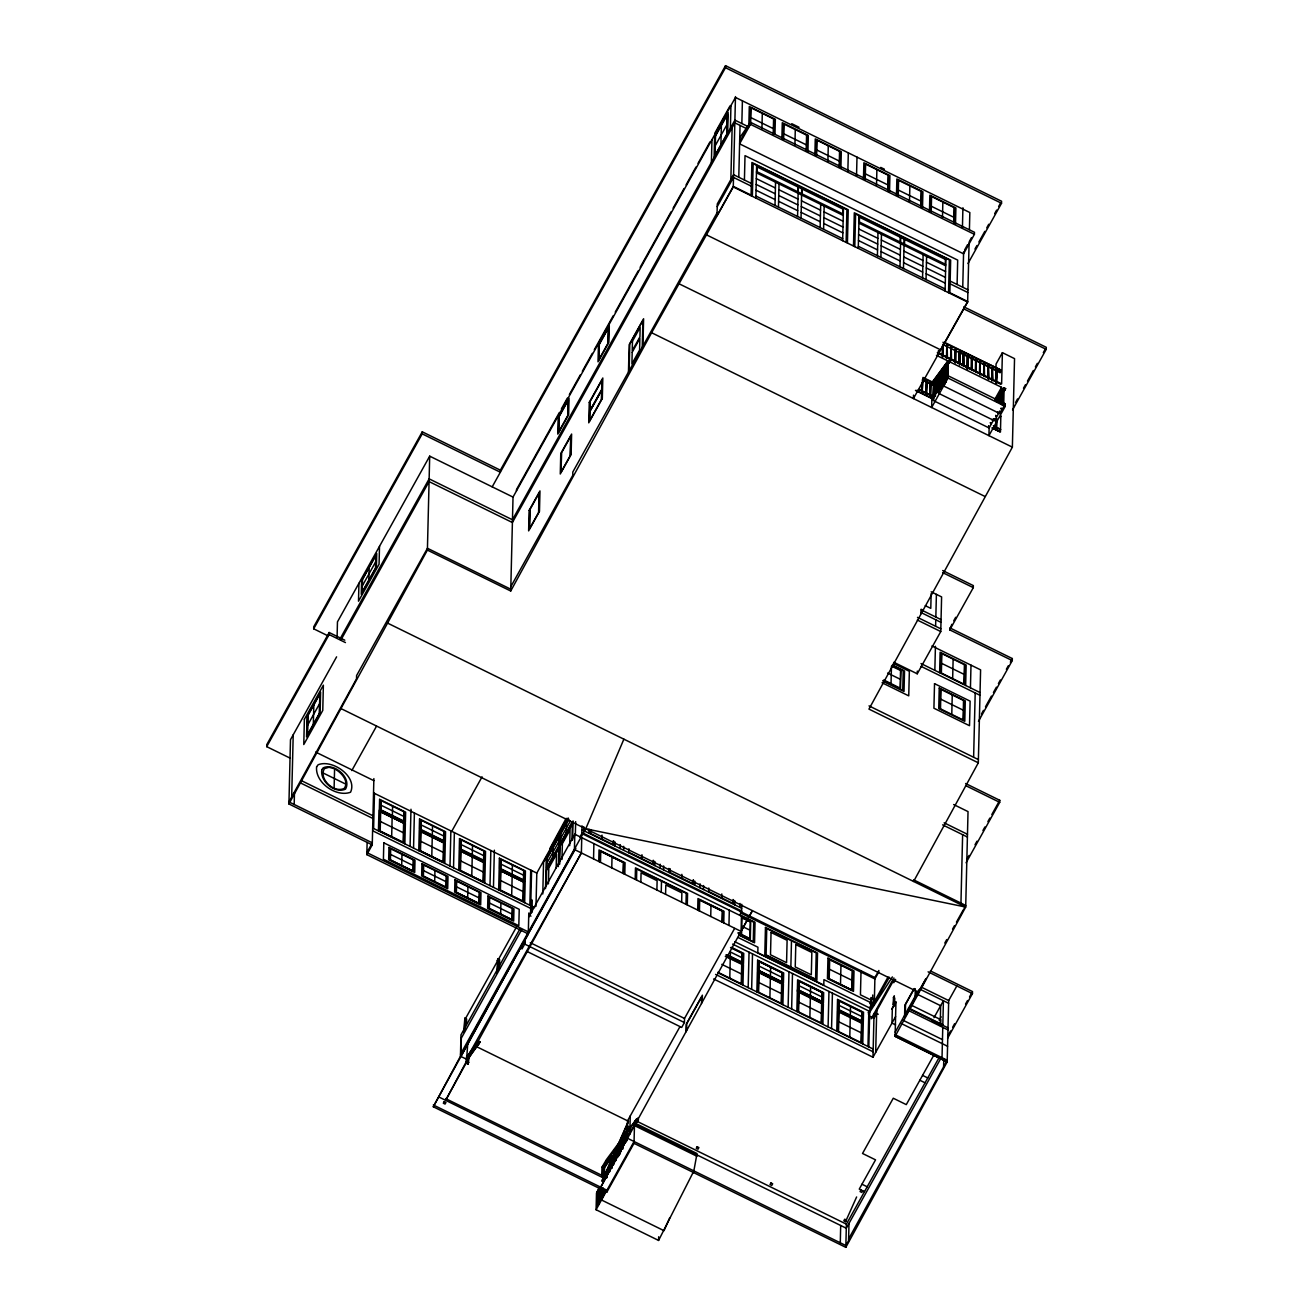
<?xml version="1.0" encoding="UTF-8"?>
<svg xmlns="http://www.w3.org/2000/svg" width="1313" height="1313" viewBox="0 0 1313 1313"><rect width="100%" height="100%" fill="white"/><g stroke="black" fill="none" stroke-linecap="round" stroke-linejoin="round"><path stroke-width="1.5" d="M940.206 1025.617L940.65 1005.725L917.213 994.204M290.354 758.258L266.72 746.654L266.785 744.602L329.169 632.505L344.794 640.186M940.978 1058.114L846.294 1228.246L634.491 1124.223L634.015 1143.311L606.901 1192.056L433.29 1106.777L528.286 933.937L366.819 854.632L372.252 844.899L288.926 803.966L290.485 739.711L336.604 656.845M291.683 797.04L293.209 734.837M294.178 804.475L294.473 792.297M307.718 715.766L307.242 735.198L319.453 713.271M307.472 734.624L307.931 715.536L319.699 694.413M328.234 635.952L313.692 628.812L313.741 626.777L422.261 431.813L500.384 470.185L500.335 472.237L422.212 433.864L422.261 431.813M313.347 724.07L313.823 704.966M319.223 713.517L319.929 693.838M266.72 746.654L329.12 634.556L329.169 632.505M337.096 637.002L337.457 621.87L429.696 456.153L513.022 497.085L510.724 591.014L427.398 550.081L429.696 456.153M334.109 788.21L334.585 768.794L329.021 767.268L324.442 768.614C318.255 778.707 334.027 793.544 344.252 788.391C349.488 781.071 340.97 772.175 334.585 768.794M358.941 583.284L358.498 601.206L379.063 564.245L379.506 546.323M361.945 592.557L362.257 579.936L376.043 555.169L375.748 567.79M362.486 579.706L362.175 591.982L375.518 568.02L375.813 555.744M368.855 580.001L369.15 567.725M366.819 854.632L367.131 842.454M372.252 844.899L373.877 778.593M373.614 828.503L374.468 793.364M378.439 830.866L378.948 810.4L405.372 823.382L404.864 843.849M381.098 809.744L381.312 800.881M390.683 848.969L390.421 859.884L412.988 870.962L413.25 860.048M391.668 836.676L392.144 817.572M392.39 815.291L392.603 806.412M401.696 865.415L401.975 854.5M403.665 820.822L403.895 811.959M410.066 846.409L410.985 809.235M413.546 848.116L414.399 812.977M418.749 850.676L419.257 830.21L445.288 842.995L444.795 863.445M421.03 829.356L421.243 820.494M423.672 865.169L423.41 876.083L445.977 887.161L446.239 876.247M431.796 856.388L432.256 837.12M432.322 834.904L432.535 826.025M434.685 881.63L434.948 870.716M433.29 1106.777L460.912 1055.422L461.323 1038.14M443.597 840.435L443.81 831.572M449.998 866.022L450.868 830.883M519.817 929.128L460.978 1034.857L460.453 1056.226L467.395 1059.64L445.665 1100.327L581.38 852.941L581.757 837.645M453.527 867.745L454.38 832.623M456.661 881.368L456.382 892.282L478.966 903.36L479.229 892.446M458.746 870.306L459.238 849.839L485.285 862.641L484.776 883.107M461.011 848.986L461.24 840.123M463.67 1032.034L464.868 1018.133L466.607 1018.986L466.509 1023.073M464.572 1030.41L464.868 1018.133M467.674 897.829L467.937 886.915M465.327 1027.718L465.557 1018.461L517.043 925.96M466.312 1057.375L478.392 1041.094L480.131 1041.948L469.102 1057.457L468.084 1064.104L466.345 1063.251L466.443 1059.624M466.345 1063.251L467.822 1042.358M471.777 876.017L472.237 856.929M472.303 854.533L472.516 845.67M468.084 1064.104L468.216 1058.655M483.578 860.081L483.808 851.218M489.634 897.567L489.372 908.481L511.939 919.576L512.218 908.662M489.995 885.651L490.849 850.529M493.458 887.358L494.361 850.184M496.675 972.982L497.873 958.785L499.613 959.639L499.4 968.617M498.661 889.919L499.17 869.452L525.151 882.221L524.658 902.688M497.578 971.357L497.873 958.785M498.333 968.42L498.563 959.13M500.893 868.582L501.106 859.72M500.663 914.029L500.926 903.114M516.469 490.898L516.485 490.061M511.676 895.63L512.152 876.526M512.168 874.13L512.398 865.251M529.796 509.707L529.32 529.139L538.806 512.086L539.282 492.638M529.549 528.565L530.009 509.46L539.052 493.212L538.593 512.316M523.46 879.661L523.674 870.798M522.082 944.884L521.983 948.971L524.691 944.096L524.79 940.01L524.806 944.145L684.401 1022.548L681.693 1027.423L527.481 951.679M528.286 933.937L528.794 913.011L530.534 913.864L531.584 870.535M529.861 905.248L530.715 870.109M531.946 912.469L532.241 900.193L530.879 899.536M535.983 906.282L536.804 873.096L567.134 818.606M542.778 893.989L543.549 862.28L568.201 817.966M545.502 888.589L545.929 871.044L573.059 822.315L572.616 839.844M546.192 886.505L546.585 870.338L558.796 848.411L558.353 866.596M547.094 858.505L546.651 867.959L558.862 846.015L559.075 836.808L546.881 858.751M558.485 432.387L558.862 417.042L568.348 399.989L567.971 415.335M559.075 416.812L558.714 431.813L567.758 415.565L568.119 400.563M548.424 883.862L548.818 867.991L556.499 854.172L556.154 868.074M552.757 856.815L552.97 847.952M558.632 846.261L558.846 837.382M559.059 864.217L559.486 846.672M559.715 864.151L560.159 845.966L572.37 824.039L571.959 840.205M560.438 843.012L560.667 834.132M570.236 455.463L570.695 436.359L561.652 452.608L560.963 472.286L570.449 455.217L570.925 435.785M561.98 859.49L562.374 843.619L570.055 829.8L569.678 845.687M566.313 832.442L566.543 823.579M460.879 1056.473L574.438 849.527L574.815 834.247L753.728 922.202L753.252 941.651L738.825 934.561M575.324 835.495L575.668 821.626M589.914 401.663L589.439 421.096L601.649 399.168L602.125 379.736M589.668 420.521L589.898 411.396L601.649 390.289L601.436 399.398M589.914 410.542L590.144 401.433L601.896 380.31L601.682 389.436M579.886 837.087L581.856 833.558L582.036 825.844M583.678 830.653L583.776 826.714M598.712 360.09L599.089 344.745L608.592 327.692L608.214 343.038M599.319 344.515L598.941 359.516L607.985 343.267L608.362 328.266M588.897 833.213L588.995 829.176M590.637 833.394L590.735 829.586M593.542 858.899L593.903 843.619M598.744 861.459L599.023 849.938L625.07 862.723L624.791 874.261M600.041 862.099L600.32 851.087L623.757 862.592L623.478 873.621M600.484 862.313L600.747 851.464L623.314 862.543L623.051 873.408M601.928 838.925L602.027 835.117M692.985 1172.706L658.584 1240.44L596.086 1209.733L596.496 1193.107L599.04 1187.773M598.072 1203.709L598.712 1190.793L599.056 1203.25L598.072 1203.709L598.712 1190.793M598.712 1204.037L599.352 1191.121M600.78 1189.906L600.894 1199.097L600.533 1186.64M600.993 1195.043L601.141 1188.987M601.781 1175.053L601.978 1167.159L606.475 1159.543L636.707 1118.857L638.446 1119.71L627.417 1135.203L626.399 1141.85L624.66 1140.997L625.677 1134.35L636.707 1118.857M601.288 1196.291L601.485 1188.199M602.848 1189.02L603.061 1194.157L602.519 1189.791M602.585 1177.548L602.848 1166.732L624.791 1135.564M603.061 1194.157L603.209 1188.084M603.471 1177.876L603.701 1168.012L611.842 1155.522M604.357 1176.596L604.587 1167.585L625.3 1138.059M611.76 867.86L612.022 857.012M613.22 844.472L613.302 840.665M752.415 910.648L599.943 1188.642L627.122 1138.092L845.867 1245.545L848.575 1240.67L849.002 1223.371M613.745 840.993L613.647 844.85L590.21 833.345M606.852 1177.859L607.345 1171.015L607.706 1172.148M614.927 846.015L615.026 841.978M607.197 1177.088L607.345 1171.015M606.901 1192.056L606.934 1190.251L433.323 1104.972M628.467 372.022L629.14 344.745L643.6 318.747L642.927 346.025M609.134 1170.933L609.577 1166.108L609.79 1171.245M609.429 1172.181L609.577 1166.108M629.14 370.808L629.797 344.039L642.91 320.47L642.254 347.256M611.251 1168.012L611.743 1161.168L612.252 1167.552M611.595 1167.241L611.743 1161.168M611.907 1168.34L612.4 1161.48M620.146 848.559L620.245 844.62M613.384 1165.107L613.926 1156.228L614.418 1162.612M613.729 1164.319L613.926 1156.228M615.551 1160.167L616.092 1151.288L616.601 1157.672M615.895 1159.379L616.092 1151.288M623.609 850.266L623.708 846.327M616.207 1160.479L616.749 1151.599M617.684 1157.245L618.275 1146.347L618.718 1154.767M618.029 1156.458L618.275 1146.347M618.374 1155.538L618.915 1146.676M619.802 1154.324L619.999 1146.233M620.146 1153.553L620.442 1141.407L620.852 1151.846M620.606 1148.58L621.098 1141.736M628.829 852.826L628.927 848.789M622.034 1147.365L622.625 1136.467L622.674 1147.693M622.313 1148.612L622.625 1136.467M622.969 1148.924L623.166 1140.833M624.791 1131.527L624.151 1144.46L624.791 1131.527L625.349 1135.893M625.004 1136.681L625.448 1131.855M626.482 1133.447L626.957 1126.587L627.466 1132.988M626.761 1134.695L626.957 1126.587M627.089 1139.159L627.548 1120.81L679.822 1026.897M635.197 879.365L635.476 867.844L687.569 893.414L687.29 904.952M629.813 1134.219L630.256 1115.935M636.51 880.005L636.772 868.993L686.256 893.283L685.977 904.312M640.842 882.139L641.072 872.833L657.124 880.711L656.894 890.033M641.86 858.538L641.959 854.73M653.135 864.085L653.234 860.278M653.661 860.606L653.579 864.463L630.142 852.958M654.859 865.628L654.957 861.591M660.078 868.172L660.16 864.233M661.243 892.167L661.506 881.138M663.541 869.879L663.639 865.94M665.576 894.301L665.806 884.978L681.874 892.873L681.644 902.179M658.584 1240.44L658.683 1236.748M668.744 872.439L668.842 868.402M670.155 868.714L670.073 872.571L693.51 884.076L693.592 880.219M681.792 878.151L681.874 874.343M684.401 1022.548L684.516 1018.461L734.607 928.455M685.911 1031.952L686.092 1024.419L702.373 995.172L702.192 1002.262M686.584 1030.721L686.765 1023.713L701.684 996.895L701.519 1003.493M693.067 883.698L693.166 879.891M711.4 162.369L711.958 139.67M694.79 885.241L694.889 881.204M714.108 157.494L714.617 137.028L728.173 112.655L727.681 133.122M715.027 155.18L715.503 136.092M697.695 910.073L697.974 898.535L724.021 911.32L723.742 922.858M699.008 910.713L699.271 899.684L722.708 911.206L722.445 922.218M699.435 910.927L699.698 900.078L722.265 911.156L722.002 922.005M699.993 887.785L700.092 883.846M720.903 144.627L721.379 125.523M693.543 1172.558L697.022 1153.553L634.524 1122.861M703.473 889.492L703.571 885.553M492.194 486.86L725.482 67.702L725.531 65.65L1001.573 201.234L1001.524 203.285L967.976 263.536M726.778 134.074L727.254 114.97M708.675 892.052L708.774 888.015M710.727 916.458L710.99 905.609M730.389 128.247L730.947 105.549M730.865 179.569L732.129 127.722M510.724 591.014L651.609 332.731L733.278 186.971L735.477 96.588M738.776 177.255L740.056 125.408M721.723 897.764L721.805 893.956M741.845 123.537L742.403 100.838M744.422 180.029L745.013 155.64L957.686 260.105L957.095 284.494M728.945 925.419L729.322 910.139M750.166 125.129L750.593 107.633L774.03 119.155L773.636 134.697M750.445 124.341L750.494 122.29L974.459 232.286L974.41 234.338L963.561 253.836L739.596 143.839L750.445 124.341L974.41 234.338M729.782 977.922L730.241 958.818M730.307 956.438L730.405 952.007L741.878 957.637M750.642 123.307L751.02 108.027M732.999 903.311L733.097 899.503M733.524 899.832L733.425 903.689L709.988 892.184M751.069 195.719L751.889 162.467L848.231 209.785L847.427 243.036M734.722 904.854L734.82 900.816M752.365 196.359L753.17 163.616L846.918 209.653L846.114 242.396M755.845 198.066L756.649 165.323M756.928 171.494L757.043 167.063M739.925 907.398L740.023 903.459M752.251 910.943L739.646 934.003L741.106 931.393L741.468 916.097M740.22 914.439L741.582 912.01L741.763 904.296M741.566 934.544L741.976 917.787L750.281 921.874L749.871 938.631L738.251 932.919M761.934 128.838L762.295 113.558M741.254 983.552L741.714 964.464M742.961 985.095L743.47 964.628L727.615 956.849M748.18 987.655L749.05 952.171M751.643 989.362L752.513 953.878M773.209 134.386L773.587 119.106M774.982 133.598L775.343 119.27L749.296 106.484L748.804 126.951L734.903 120.123L512.464 519.784L429.138 478.851L339.886 639.218M774.998 205.402L775.556 182.195M756.862 991.906L757.355 971.456L783.401 984.241L782.893 1004.708M758.602 992.086L759.078 972.982M778.461 207.093L779.036 183.902M781.875 139.063L782.285 122.683L808.316 135.485L807.922 151.848M783.188 139.391L783.566 123.832L807.003 135.354L806.625 150.897M783.631 139.506L784.009 124.226M769.894 997.634L770.354 978.53M770.419 976.133L770.633 967.271M794.907 145.037L795.284 129.757M797.73 191.534L797.844 187.103M797.565 216.481L798.123 193.29M798.156 191.928L798.271 187.152M781.186 1003.165L781.645 984.077M801.028 218.188L801.603 194.997M801.636 193.635L801.751 188.859M802.062 193.668L802.177 189.236M806.198 150.585L806.576 135.305M788.112 1007.268L788.982 971.784M790.853 967.025L791.493 940.748M791.641 1008.991L792.494 973.524M814.864 155.262L815.275 138.883L841.305 151.684L840.911 168.048M816.177 155.59L816.555 140.031L839.992 151.553L839.664 165.159M816.62 155.705L816.981 140.425M796.843 1011.552L797.615 979.826L823.661 992.628L823.415 1002.853L797.368 990.068M798.599 1011.716L799.059 992.628M820.133 227.559L820.691 204.368M823.596 229.266L824.17 206.075M827.896 161.253L828.273 145.973M809.875 1017.263L810.351 998.159M810.4 995.779L810.613 986.916M839.188 166.784L839.549 151.504M821.167 1022.811L821.626 1003.706M822.89 1024.337L823.382 1003.887L797.336 991.085M842.864 213.707L842.979 209.276M842.651 240.706L843.455 207.963M847.853 171.461L848.313 152.85M828.093 1026.897L828.963 991.43M829.209 978.792L829.685 959.688L852.252 970.767L851.776 989.871L829.209 978.792L829.012 969.027L852.022 980.319M831.556 1028.604L832.426 993.137M853.499 246.023L854.303 212.772L950.661 260.105L949.857 293.357M854.796 246.663L855.6 213.921L949.348 259.974L948.544 292.717M856.536 175.729L856.995 157.117M836.775 1031.165L837.267 1010.698L863.265 1023.467L862.756 1043.933M838.531 1031.329L838.991 1012.241M858.275 248.37L859.079 215.627M840.501 984.323L840.96 965.236M859.359 221.815L859.473 217.384M863.478 179.142L863.872 162.763L889.919 175.548L889.525 191.928M864.791 179.471L865.169 163.912L888.606 175.433L888.228 190.976M865.218 179.586L865.595 164.306M840.287 1242.787L840.697 1225.505M849.79 1036.86L850.25 1017.772M850.315 1015.376L850.529 1006.513M634.015 1143.311L845.818 1247.35L846.393 1224.159L939.255 1057.293M876.51 185.117L876.887 169.837M877.412 255.707L877.987 232.516M861.033 970.75L860.442 994.811L870.864 999.932M861.033 1042.391L861.509 1023.303M880.892 257.414L881.466 234.223M887.801 190.664L888.162 175.384M867.975 1046.494L868.829 1011.01M868.829 1046.921L869.698 1011.437L732.638 944.113M872.735 994.991L872.653 998.405L869.731 1003.657M713.632 978.973L872.981 1057.228L874.048 1013.57M869.518 1008.007L874.392 999.242L874.918 977.578L878.889 970.455M896.467 195.342L896.861 178.962L922.908 191.764L922.497 208.127M875.689 1052.353L876.756 1008.696M897.78 195.67L898.158 180.111L921.595 191.632L921.217 207.175M898.207 195.785L898.584 180.505M900.16 241.855L900.275 237.423M899.996 266.785L900.554 243.594M900.587 242.232L900.702 237.456M891.035 683.515L891.461 666.151L900.964 670.648L900.537 688.357L883.78 679.953M903.459 268.492L904.033 245.301M904.066 243.939L904.181 239.163M904.493 243.988L904.608 239.557M909.499 201.332L909.876 186.052M892.331 1008.269L891.97 1023.122L895.564 1024.879M900.111 687.963L900.537 670.615M893.89 977.922L893.776 982.698L895.614 979.383M893.464 997.437L893.267 1005.118L894.366 995.812L893.464 997.437L894.76 998.077L894.563 1005.758M913.503 395.131L913.421 398.545L1012.372 447.159L868.943 709.102L978.316 762.82L913.602 881.466L913.651 879.858L965.728 905.445L964.07 908.415M920.774 206.863L921.152 191.583M922.563 277.88L923.121 254.689M921.562 390.207L921.693 384.66M922.218 390.519L922.826 378.801L922.169 392.374L922.087 382.198M926.026 279.587L926.601 256.396M893.808 662.277L917.245 673.799L917.311 671.074M929.456 211.541L929.85 195.161L955.897 207.963L955.487 224.326M925.616 381.738L926.945 380.836L926.289 394.409L926.601 381.443M925.632 394.081L926.289 380.507M920.987 613.696L921.102 609.232M926.453 394.097L926.781 381.131M930.753 211.869L931.147 196.326L954.584 207.831L954.19 223.391M931.196 211.984L931.574 196.704M921.66 612.449L921.742 609.495M915.309 988.705L915.079 998.044L905.248 1015.72L905.527 1004.461L914.373 988.558M929.801 394.261L930.425 382.543L930.408 396.428L930.425 382.543M915.9 991.315L915.752 996.83L925.599 979.153M930.408 396.428L931.065 382.854M916.31 390.404L930.901 397.839L916.293 390.667M937.252 390.076L931.836 399.825L931.639 407.506L947.92 378.259L947.986 362.93L948.265 378.177L947.28 378.456L947.641 363.389M919.198 389.37L931.951 395.886L919.198 389.633M922.153 380.031L933.001 385.349L933.756 384.003L932.017 383.15L932.296 382.001L948.363 360.468L950.087 361.305L934.971 382.378M932.64 398.807L932.69 396.247L931.623 398.184M933.001 385.349L923.942 380.212M932.936 399.333L933.691 382.099L933.92 399.054M933.215 399.086L933.28 396.263L931.967 395.64M933.28 398.725L933.691 382.099M933.641 397.79L934.331 382.428M935.463 379.703L934.741 396.083L935.463 379.703L935.792 393.834M935.398 396.411L935.496 392.423M931.147 593.64L930.786 608.362L925.271 605.654M937.252 377.307L936.546 392.833L937.252 377.307L937.597 390.683M938.204 354.592L938.303 350.883M939.041 374.911L938.647 391.537M939.205 354.297L939.287 350.587M942.488 217.531L942.849 202.251M938.959 392.472L939.698 375.239M940.83 372.515L940.765 389.222L940.83 372.515L941.142 386.629M941.011 379.26L940.502 372.974M935.611 626.268L935.775 619.785M935.841 617.061L936.399 594.362M942.603 345.5L942.34 356.611L942.947 344.892M934.84 670.352L935.43 646.291M942.947 383.494L942.619 370.118L941.913 385.645L942.915 385.366M942.307 383.166L942.619 370.118M942.98 356.939L943.259 345.828M942.553 385.448L947.986 375.699L1005.282 403.846L999.85 413.595L942.553 385.448L942.291 370.578M945.294 264.028L945.409 259.58M945.081 291.01L945.885 258.267M943.67 384.955L944.408 367.722L944.654 384.66L943.67 384.955L944.408 367.722M944.359 383.412L945.065 368.05M946.197 365.326L946.115 382.034L946.197 365.326L946.509 379.441M946.46 358.63L946.771 345.68L947.149 357.103M946.213 378.046L945.869 365.785M946.788 358.022L947.116 345.073L947.444 358.351M939.616 672.699L940.124 652.233L966.155 665.034L965.662 685.501M917.245 673.799L940.765 631.553L941.602 596.923L931.18 591.802M947.28 378.456L947.986 362.93M940.502 708.692L940.961 689.588M941.372 672.88L941.848 653.776M950.628 358.81L950.891 347.699L951.269 359.138M953.763 223.062L954.141 207.782M950.924 360.057L951.236 347.092L951.564 360.369L950.579 360.665M954.748 360.829L955.011 349.734L955.355 363.012L956.012 349.439L954.682 350.341M955.355 349.11L955.683 362.404M978.464 721.346L1012.274 660.587L949.775 629.895L951.794 624.332M940.65 1025.404L940.781 1019.659L911.616 1005.331M942.028 1057.687L942.767 1027.34M948.019 1027.866L942.816 1025.322L943.407 1000.752L933.986 1017.69M958.867 362.864L959.147 351.753L959.475 365.03M959.475 351.145L959.819 364.423L960.131 351.457L958.802 352.36M962.429 227.74L962.921 207.766M951.794 713.96L952.253 695.135M952.664 678.411L953.123 659.323M943.604 1066.747L943.801 1058.77M962.741 287.252L963.611 251.784M962.987 364.883L963.266 353.771L963.644 365.211M963.282 366.13L963.611 353.164L963.939 366.442M956.832 985.948L948.692 1000.572L947.182 1061.922L845.818 1247.35M678.887 283.706L913.421 398.545L967.648 302.088L969.109 241.969M969.421 229.562L969.831 212.542L735.461 97.425L513.022 497.085M967.074 368.756L967.386 355.807L967.714 369.084M967.402 368.149L967.73 355.199L968.058 368.477M971.243 368.937L971.505 357.825L971.883 369.248M963.069 719.77L963.529 700.666M963.939 683.958L964.415 664.854M971.538 370.184L971.85 357.218L972.178 370.496M960.952 903.098L962.626 834.691M975.362 370.955L975.641 359.86L976.019 371.284M975.657 372.203L975.969 359.237L976.314 372.531M970.438 687.848L970.996 665.133M949.775 629.895L973.294 587.65L973.343 585.598L942.685 570.548M979.482 372.99L979.761 361.879L980.138 373.302M979.777 374.221L980.089 361.272L980.089 375.157M973.622 757.256L975.198 692.936M983.601 375.009L983.88 363.898L984.258 375.337M983.897 376.257L984.225 363.291L984.553 376.568M947.576 1038.304L972.457 993.629L972.506 991.578L930.408 970.914M978.316 762.82L980.598 669.86L931.935 645.963M987.737 377.044L988 365.933L988.344 379.211M993.646 419.848L989.132 427.972L988.935 435.637L1005.216 406.406L1005.282 403.846M991.807 380.918L992.119 367.952L992.513 379.375M992.152 380.31L992.464 367.345L992.792 380.622M995.631 381.591L996.058 364.029L1002.393 352.655L1014.539 358.63L1012.372 447.159M995.927 381.197L996.19 370.085M995.878 383.035L996.583 369.363L1000.719 371.398M996.534 383.363L997.24 369.692L996.272 382.329M995.73 426.758L995.861 421.21M996.944 418.962L996.337 428.941L996.304 418.65M996.337 428.941L996.551 419.684M997.535 401.515L997.962 397.297L998.52 401.351M997.864 401.039L997.962 397.297M998.175 401.844L998.602 397.626M999.275 400.957L999.751 394.901L1000.211 402.615M942.964 344.58L1000.03 372.613L1001.064 370.102L944.999 342.562M999.57 402.287L999.751 394.901M992.612 428.136L999.456 431.501L1000.539 429.318L993.367 425.789M999.85 413.595L999.915 411.035M999.85 417.501L1000.851 416.352M1001.064 370.102L942.947 342.25M1000.949 402.91L1001.54 392.505L1001.901 404.65M1001.146 403.534L1001.54 387.302L936.432 355.314M1002.393 352.655L1001.622 383.888L938.335 352.803M1001.245 404.338L1001.54 392.505M1001.606 403.239L1002.18 392.833M1002.656 403.748L1003.329 390.109L1003.657 403.485M1003.001 403.173L1003.329 390.109M1003.313 404.076L1003.969 390.437M966.056 862.805L999.702 802.341L999.751 800.29L965.629 783.533M1012.274 660.587L1012.323 658.552L949.824 627.844M1012.553 409.853L1046.215 349.356L1046.28 347.321L963.808 306.815M931.77 383.462L948.363 360.468M996.107 398.988L1003.92 387.745L1005.643 388.599L996.616 401.483M1000.736 371.448L1000.03 372.613M460.502 1054.224L585.746 828.782L623.888 739.17M603.947 1176.629L613.762 1154.324M617.028 1146.889L628.484 1120.875M599.828 1186.739L597.382 1192.302L599.122 1193.156L600.747 1189.447M603.914 1177.449L628.467 1121.696M620.442 1141.407L620.754 1142.507M614.566 1156.54L613.581 1156.999M609.774 1168.193L612.219 1162.612M613.86 1158.887L618.768 1147.743M606.475 1176.432L628.566 1126.259M603.619 1189.578L597.087 1204.448L597.957 1204.874M618.341 1156.129L625.71 1139.405M597.07 1204.76L603.619 1189.89M618.341 1156.441L625.71 1139.717M601.272 1199.721L603.717 1194.157M601.272 1200.033L603.717 1194.453M605.638 1190.694L601.518 1200L664.017 1230.691L669.778 1217.676M845.556 1221.664L846.442 1220.04L844.719 1219.203L843.816 1220.811L845.556 1221.664L856.618 1196.964M288.926 803.966L427.398 550.081M933.28 396.263L932.214 398.2L930.901 397.576M313.692 628.812L422.212 433.864M362.339 585.844L375.666 561.882M340.806 640.17L429.072 481.592L512.398 522.525L734.837 122.848L747.392 129.019M307.702 725.071L319.453 703.965M500.384 470.185L725.531 65.65M351.802 770.567L376.47 726.27M516.501 489.536L559.387 412.479M561.39 408.885L567.364 398.134M569.366 394.557L580.33 374.845M582.332 371.251L592.311 353.345M594.297 349.75L613.253 315.711M615.239 312.117L638.184 270.905M640.17 267.327L671.091 211.77M673.093 208.193L684.057 188.481M686.059 184.887L696.021 166.981M698.024 163.386L709.988 141.886M714.83 133.187L730.028 105.893M715.257 145.645L727.025 124.522M589.685 411.133L601.896 389.19M589.685 411.642L601.879 389.698M739.646 141.788L750.494 122.29L739.744 137.684M717.226 206.666L733.507 177.419L751.299 186.167M717.079 212.804L572.796 472.04L572.796 475.306L510.839 586.632M451.623 831.539L482.068 776.836M566.198 818.327L549.868 848.493M568.496 819.41L546.208 859.457L545.962 869.682L573.092 820.937M568.89 819.197L560.438 834.379L560.208 843.586L572.419 821.659M546.996 862.936L558.747 841.83M560.553 838.58L570.351 820.97M460.879 1038.944L521.753 929.555M528.696 917.098L574.815 834.247M468.281 1041.537L575.865 848.247M467.182 1057.507L581.38 852.941M469.102 1057.457L467.379 1056.604L478.392 1041.094M964.595 250.012L967.55 244.694M969.519 241.149L971.489 237.604M974.935 249.093L976.905 245.547M978.874 242.002L984.799 231.367M986.769 227.822L988.738 224.277M994.663 213.642L996.633 210.096M998.602 206.551L1000.588 203.006M943.292 343.973L942.668 356.004M926.272 382.05L926.945 380.836M946.427 346.287L947.116 345.073M947.083 346.599L947.756 345.385M950.563 348.306L951.236 347.092M951.203 348.634L951.892 347.42M955.322 350.653L956.012 349.439M942.619 382.887L937.203 392.636L936.924 377.767M959.458 352.688L960.131 351.457M962.921 354.379L963.611 353.164M963.578 354.707L964.251 353.492M967.041 356.414L968.058 354.592M967.697 356.726L968.715 354.904M971.177 358.433L972.194 356.611M971.817 358.761L972.835 356.923M975.296 360.468L976.314 358.63M975.953 360.78L976.97 358.958M979.416 362.486L980.434 360.665M980.072 362.815L981.09 360.977M983.535 364.505L984.553 362.683M984.192 364.833L985.21 363.012M987.671 366.54L988.689 364.702M988.312 366.852L989.329 365.03M991.791 368.559L992.809 366.737M992.431 368.887L993.449 367.049M995.91 370.594L996.928 368.756M995.205 398.676L1001.54 387.302M1002.951 405.028L1003.608 405.356M999.012 412.659L994.483 420.784L938.992 393.523M1000.851 415.729L1000.44 432.141L991.889 427.94M999.456 431.501L1000.522 429.581L993.678 426.216M1015.573 402.467L1017.559 398.906M1023.5 388.238L1025.486 384.676M1027.455 381.115L1033.397 370.447M1035.383 366.885L1037.368 363.324M1043.31 352.655L1045.279 349.094M605.588 1173.018L606.491 1171.393M637.232 1119.349L638.134 1117.724M623.609 1145.084L625.415 1141.834M598.236 1193.96L599.138 1192.335L597.399 1191.482L597.054 1205.843L604.341 1190.103M596.086 1209.733L634.064 1141.506M953.747 620.803L955.7 617.291M981.5 713.944L983.486 710.366M985.472 706.804L991.446 696.071M993.432 692.493L996.419 687.142M998.405 683.564L1000.391 679.986M1006.365 669.269L1008.351 665.691M1010.337 662.113L1012.323 658.552M878.857 971.817L874.885 978.94L740.384 912.88M868.139 1012.766L888.015 977.069M868.402 1014.243L892.38 976.905M889.361 977.249L873.26 1005.512M871.126 1018.822L892.938 979.629M876.707 1010.747L893.841 979.974M873.982 1015.835L876.707 1010.961M873.933 1017.87L876.657 1012.996M967.09 858.981L969.076 855.436M975.001 844.751L976.987 841.206M982.928 830.522L984.914 826.977M987.885 821.626L989.854 818.081M991.84 814.52L999.751 800.29M895.942 1002.295L891.872 1009.106L895.958 1001.786L895.105 1036.334L947.182 1061.922L895.105 1036.334L965.695 907.053L968.026 811.598L953.648 804.541M872.981 1057.228L895.581 1016.607M913.733 989.214L904.854 1005.167L904.559 1017.444L926.256 978.448M895.203 1032.149L918.755 989.854M944.786 943.079L946.722 939.599M952.549 929.112L954.502 925.616M956.438 922.136L963.25 909.909M939.189 1020.25L941.093 1016.836M934.052 1054.733L906.282 1104.627L893.267 1098.226L862.526 1153.47L875.541 1159.855L859.26 1189.102L864.479 1191.662M861 1189.955L860.097 1191.58L861.82 1192.434L862.723 1190.809M947.625 1036.269L950.612 1030.902M952.614 1027.324L954.6 1023.746M965.531 1004.084L967.533 1000.522M969.519 996.944L971.505 993.367M848.625 1238.947L947.231 1060.248L895.154 1034.66M940.994 348.995L967.665 301.481L949.873 292.733M468.052 1058.229L480.131 1041.948M614.254 1152.256L623.938 1139.241M633.605 1126.226L638.446 1119.71M935.184 381.312L937.909 377.635M940.912 373.614L943.276 370.447M945.508 367.459L950.087 361.305M994.729 400.055L1003.92 387.745M1000.391 395.229L999.406 395.361M996.469 400.908L1005.643 388.599M585.746 828.798L965.695 907.053L387.565 623.101M725.482 67.702L1001.524 203.285M791.739 123.685L799.043 127.279M880.76 167.407L884.404 169.196M750.79 117.563L773.357 128.658M783.763 133.778L806.33 144.857M816.325 149.764L839.319 161.056M865.365 173.858L887.933 184.936M898.355 190.057L920.922 201.135M930.901 206.043L953.911 217.334M756.616 166.685L843.422 209.325M859.047 216.99L945.836 259.629M756.501 171.461L843.291 214.101M858.915 221.766L945.721 264.405M756.452 172.824L843.258 215.463M858.883 223.128L945.688 265.768M756.321 178.617L775.409 188.005M778.888 189.712L797.992 199.084M801.455 200.791L820.559 210.178M824.022 211.885L843.127 221.257M858.751 228.938L877.839 238.309M881.318 240.016L900.406 249.404M903.886 251.095L922.99 260.483M926.453 262.19L945.557 271.561M756.173 184.427L775.277 193.799M778.74 195.506L797.844 204.877M801.307 206.584L820.412 215.972M823.891 217.679L842.979 227.051M858.604 234.732L877.708 244.103M881.171 245.81L900.275 255.198M903.738 256.905L922.842 266.276M926.322 267.983L945.409 277.371M751.364 183.443L733.573 174.695L717.292 203.942L717.013 215.611L733.294 186.364L751.085 195.095M950.152 281.08L967.944 289.812M950.087 283.805L967.878 292.536M756.042 190.221L775.13 199.592M778.609 201.299L797.697 210.687M801.176 212.394L820.264 221.766M823.743 223.473L842.848 232.861M858.472 240.525L877.56 249.913M881.039 251.62L900.127 260.992M903.607 262.698L922.694 272.086M926.174 273.777L945.262 283.165M755.894 196.014L842.7 238.654M858.325 246.319L945.13 288.958M733.278 186.971L967.648 302.088M963.758 308.867L1046.215 349.356M960.263 352.393L978.349 361.272M981.96 363.045L1000.309 372.104M706.164 234.699L940.551 349.816M937.433 352.655L1000.736 384.003L937.433 352.918M947.871 361.896L949.594 362.749M1003.427 389.19L1005.151 390.043M947.625 377.849L1005.216 406.406M922.99 377.422L932.296 382.001M923.17 378.193L932.279 382.674M918.378 389.748L918.05 390.355M994.072 428.612L999.456 431.255M915.456 390.404L933.559 399.3M931.836 399.825L989.132 427.972M651.609 332.731L984.947 496.445M942.636 572.599L973.294 587.65M921.349 609.938L941.044 619.621M921.283 612.662L940.978 622.346M917.492 617.373L940.83 628.829M917.327 620.048L940.765 631.553M941.602 663.328L964.169 674.406M921.004 663.557L980.04 692.558M921.086 666.364L979.974 695.283M893.332 663.426L909.351 671.304L908.744 695.857L882.057 682.744M892.364 665.034L904.526 670.992L904.017 691.459L883.189 681.234M892.397 665.56L903.213 670.877L902.737 690.31L882.894 680.577M887.621 673.06L900.324 679.281M940.732 699.14L963.299 710.218M869.025 705.885L978.398 759.603M965.58 785.568L999.702 802.341M510.773 589.209L427.447 548.276L356.594 675.555L356.529 678.788L288.975 801.915L372.301 842.848L366.885 852.597L528.335 931.902M944.129 822.824L967.468 834.297M942.619 824.859L967.402 837.021M329.12 634.556L345.45 642.582M928.094 971.833L972.457 993.629M921.742 987.343L948.692 1000.572M919.97 989.231L948.626 1003.296M340.953 708.56L919.084 992.513M581.954 829.8L741.664 908.251M581.872 832.54L741.599 910.992M581.856 833.558L741.582 912.01M740.417 911.501L874.918 977.578M739.416 914.669L755.041 922.333L754.548 942.8L738.924 935.119M741.976 917.623L750.708 921.907L750.297 939.008L738.07 933.001M908.563 1007.99L942.832 1024.813M741.779 926.174L750.068 930.244M908.563 1008.499L942.816 1025.322M931.541 1020.316L940.568 1024.747M908.514 1010.518L947.97 1029.901M893.726 1004.314L895.023 1004.954M574.438 849.527L741.106 931.393M874.392 999.242L870.913 997.552L870.65 1008.466L734.804 941.733M738.119 937.498L757.946 947.231L757.814 952.696L823.793 985.095L823.924 979.629L870.798 1002.656M902.802 1020.152L942.455 1039.633M900.899 1023.352L947.576 1046.28M878.249 1014.26L876.641 1013.472L873.933 1018.346L869.583 1016.213M731.407 947.313L743.749 953.369L743.486 963.611L725.876 954.945M731.439 947.838L742.436 953.238L742.206 962.445L727.55 955.257M730.52 947.559L741.993 953.205L741.779 962.068L727.025 954.83M759.242 966.171L781.809 977.249M799.223 985.8L821.79 996.895M839.155 1005.413L861.673 1016.475M315.678 752.086L373.828 780.644M725.318 956.406L742.157 964.497L741.681 983.946L717.866 972.244M373.598 792.937L536.804 873.096M721.805 964.349L741.484 974M758.848 982.534L781.416 993.613M798.829 1002.18L821.396 1013.259M838.761 1021.793L861.279 1032.839M322.621 772.75L346.058 784.255M381.213 805.312L403.78 816.391M421.145 824.925L443.712 836.004M461.126 844.554L483.693 855.649M501.008 864.151L523.575 875.229M718.309 972.982L873.178 1049.054M922.563 1075.38L927.766 1077.94M715.601 974.41L873.112 1051.779M919.855 1080.254L925.058 1082.815M302.105 780.972L372.958 815.767M380.425 821.495L403.386 832.77M420.734 841.288L443.302 852.383M460.732 860.934L483.299 872.013M500.647 880.547L523.165 891.609M300.217 782.794L372.892 818.491M372.744 828.076L534.654 907.595M372.974 830.948L530.665 908.399M529.631 915.489L530.977 916.146M390.552 854.418L413.119 865.513M423.541 870.617L446.108 881.712M456.53 886.833L479.097 897.911M489.503 903.032L512.07 914.111M530.304 942.701L684.516 1018.461M496.971 960.41L498.71 961.264M861.985 1184.228L867.187 1186.788M635.328 1120.498L846.393 1224.159M476.931 1043.737L478.671 1044.574M635.246 1121.483L636.986 1122.336M475.158 1045.969L627.548 1120.81M634.458 1125.586L696.957 1156.277M625.677 1134.35L627.417 1135.203M467.247 1061.626L468.987 1062.48M625.562 1139.372L627.302 1140.226M606.458 1160.232L608.198 1161.086M602.848 1166.732L604.587 1167.585M601.978 1167.159L603.701 1168.012M445.567 1098.571L605.424 1177.088M438.706 1096.913L605.375 1178.893M304.386 719.294L303.779 744.537L322.768 710.415L323.375 685.189L304.386 719.294M307.045 716.471L306.553 736.938L320.109 712.565L320.618 692.099L307.045 716.471M361.6 580.641L361.256 594.297L376.404 567.085L376.733 553.429L361.6 580.641M379.605 799.338L379.342 809.563L405.389 822.365L405.635 812.123L379.605 799.338M380.228 811.565L379.752 830.998L403.583 842.7L404.043 823.251L380.228 811.565M380.655 811.943L380.196 831.047L403.14 842.306L403.616 823.218L380.655 811.943M380.885 800.487L380.655 809.694L404.109 821.216L404.322 812.008L380.885 800.487M383.806 842.831L383.412 859.194L518.816 925.714L519.226 909.335L383.806 842.831M388.96 847.427L388.664 859.703L414.711 872.505L415.006 860.228L388.96 847.427M390.256 848.575L389.977 859.834L413.414 871.34L413.693 860.097L390.256 848.575M419.536 818.951L419.274 829.176L445.32 841.978L445.567 831.736L419.536 818.951M420.537 831.359L420.062 850.791L443.499 862.313L443.975 842.864L420.537 831.359M420.816 820.1L420.587 829.307L444.024 840.829L444.254 831.621L420.816 820.1M420.981 831.736L420.505 850.84L443.072 861.919L443.548 842.831L420.981 831.736M421.949 863.626L421.654 875.902L447.7 888.704L447.996 876.428L421.949 863.626M423.246 864.775L422.967 876.034L446.404 887.555L446.683 876.296L423.246 864.775M454.938 879.825L454.643 892.118L480.673 904.903L480.985 892.627L454.938 879.825M456.218 880.99L455.956 892.233L479.393 903.754L479.655 892.495L456.218 880.99M459.517 838.597L459.271 848.822L485.301 861.607L485.547 851.382L459.517 838.597M460.535 851.005L460.059 870.437L483.496 881.942L483.972 862.51L460.535 851.005M460.797 839.746L460.584 848.953L484.021 860.458L484.234 851.251L460.797 839.746M460.961 851.382L460.486 870.486L483.053 881.565L483.529 862.46L460.961 851.382M487.927 896.04L487.615 908.317L513.662 921.102L513.957 908.826L487.927 896.04M489.207 897.189L488.945 908.448L512.382 919.953L512.644 908.694L489.207 897.189M499.383 858.177L499.137 868.402L525.184 881.204L525.43 870.962L499.383 858.177M500.45 870.617L499.99 890.05L523.362 901.539L523.838 882.09L500.45 870.617M500.68 859.326L500.45 868.533L523.887 880.055L524.117 870.847L500.68 859.326M500.893 870.995L500.417 890.099L522.935 901.145L523.395 882.057L500.893 870.995M529.123 510.412L528.63 530.879L539.479 511.381L539.971 490.914L529.123 510.412M558.189 417.747L557.795 434.127L568.644 414.629L569.038 398.249L558.189 417.747M560.766 453.543L560.274 474.009L571.122 454.511L571.615 434.045L560.766 453.543M589.258 402.369L588.749 422.835L602.322 398.463L602.815 377.996L589.258 402.369M598.433 345.45L598.022 361.83L608.871 342.332L609.281 325.952L598.433 345.45M632.193 352.245L631.914 363.882L639.595 350.079L639.874 338.426L632.193 352.245M632.456 341.199L632.226 350.719L639.923 336.899L640.153 327.397L632.456 341.199M715.273 136.322L714.797 155.771L727.008 133.828L727.484 114.395L715.273 136.322M757.634 960.197L757.388 970.422L783.418 983.224L783.68 972.982L757.634 960.197M758.651 972.605L758.175 992.037L781.612 1003.559L782.088 984.11L758.651 972.605M758.914 961.346L758.701 970.553L782.138 982.058L782.367 972.851L758.914 961.346M759.357 961.723L759.127 970.602L781.711 981.681L781.924 972.818L759.357 961.723M765.463 927.454L764.79 954.732L816.883 980.319L817.539 953.041L765.463 927.454M766.743 928.603L766.103 954.863L815.586 979.17L816.226 952.91L766.743 928.603M771.043 932.443L770.501 954.781L786.569 962.675L787.111 940.321L771.043 932.443M795.793 944.589L795.235 966.926L811.303 974.82L811.844 952.483L795.793 944.589M798.632 992.234L798.156 1011.683L821.593 1023.188L822.069 1003.756L798.632 992.234M798.911 980.992L798.681 990.199L822.119 1001.704L822.348 992.497L798.911 980.992M799.338 981.369L799.125 990.232L821.692 1001.327L821.905 992.447L799.338 981.369M827.961 958.145L827.453 978.612L853.499 991.397L854.008 970.947L827.961 958.145M829.242 959.294L828.782 978.743L852.219 990.248L852.679 970.816L829.242 959.294M837.546 999.439L837.3 1009.681L863.281 1022.45L863.527 1012.208L837.546 999.439M838.564 1011.847L838.088 1031.296L861.476 1042.785L861.952 1023.336L838.564 1011.847M838.843 1000.604L838.613 1009.812L862.001 1021.284L862.214 1012.077L838.843 1000.604M839.27 1000.982L839.056 1009.845L861.558 1020.907L861.788 1012.044L839.27 1000.982M934.528 683.663L933.92 708.216L969.503 725.695L970.11 701.142L934.528 683.663M939.238 688.045L938.746 708.511L964.792 721.313L965.285 700.847L939.238 688.045M940.535 689.21L940.059 708.643L963.496 720.148L963.972 700.715L940.535 689.21M941.405 653.398L940.929 672.83L964.366 684.336L964.842 664.903L941.405 653.398M988.344 365.326L988.673 378.604L988.344 365.326M316.597 766.825C314.956 782.548 336.21 797.565 350.555 792.231C357.76 776.59 332.287 758.93 318.123 764.773L316.597 766.825M321.833 769.681C319.798 781.12 334.602 793.988 345.5 789.162C351.95 777.92 334.175 762.558 323.195 767.842L321.833 769.681M605.227 1175.972L605.539 1177.072L605.227 1175.972M444.237 1101.591L443.318 1103.215L445.058 1104.069L445.96 1102.444L444.237 1101.591M988.607 425.904L988.919 426.84L988.607 425.904M990.429 422.655L990.741 423.59L990.429 422.655M992.234 419.405L992.546 420.341L992.234 419.405M993.974 418.716L994.286 419.651L993.974 418.716M995.779 415.466L996.091 416.402L995.779 415.466M997.601 412.216L997.913 413.152L997.601 412.216M999.341 411.527L999.653 412.463L999.341 411.527M1001.146 408.277L1001.458 409.213L1001.146 408.277M602.536 1179.353L601.633 1180.978L603.373 1181.831L604.275 1180.206L602.536 1179.353M697.154 1146.725L696.251 1148.35L697.991 1149.203L698.893 1147.578L697.154 1146.725M770.944 1182.947L770.042 1184.572L771.765 1185.426L772.668 1183.801L770.944 1182.947M996.173 399.694L996.485 400.465L996.173 399.694"/></g></svg>
